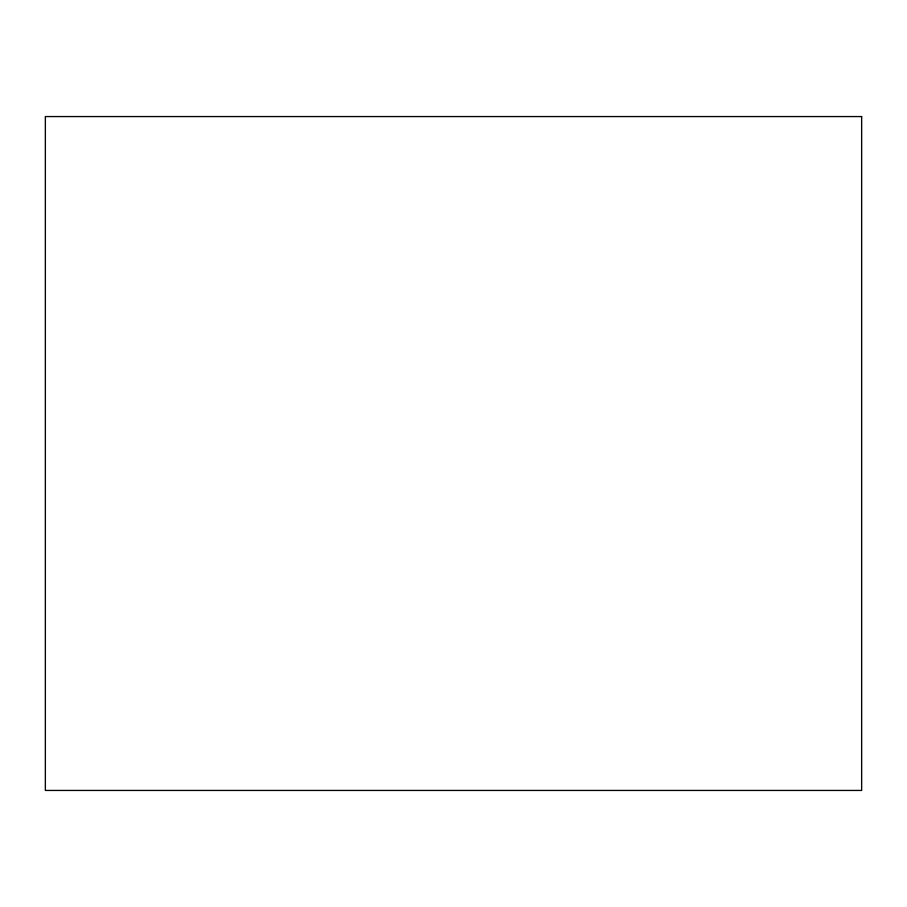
<?xml version="1.0" encoding="UTF-8"?>
<svg xmlns="http://www.w3.org/2000/svg" width="907" height="907" viewBox="0 0 907 907"><rect width="100%" height="100%" fill="white"/><g stroke="black" fill="none" stroke-linecap="round" stroke-linejoin="round"><path stroke-width="1.36" d="M861.65 116.561L45.35 116.561L45.35 790.439L861.65 790.439L861.65 116.561"/></g></svg>
